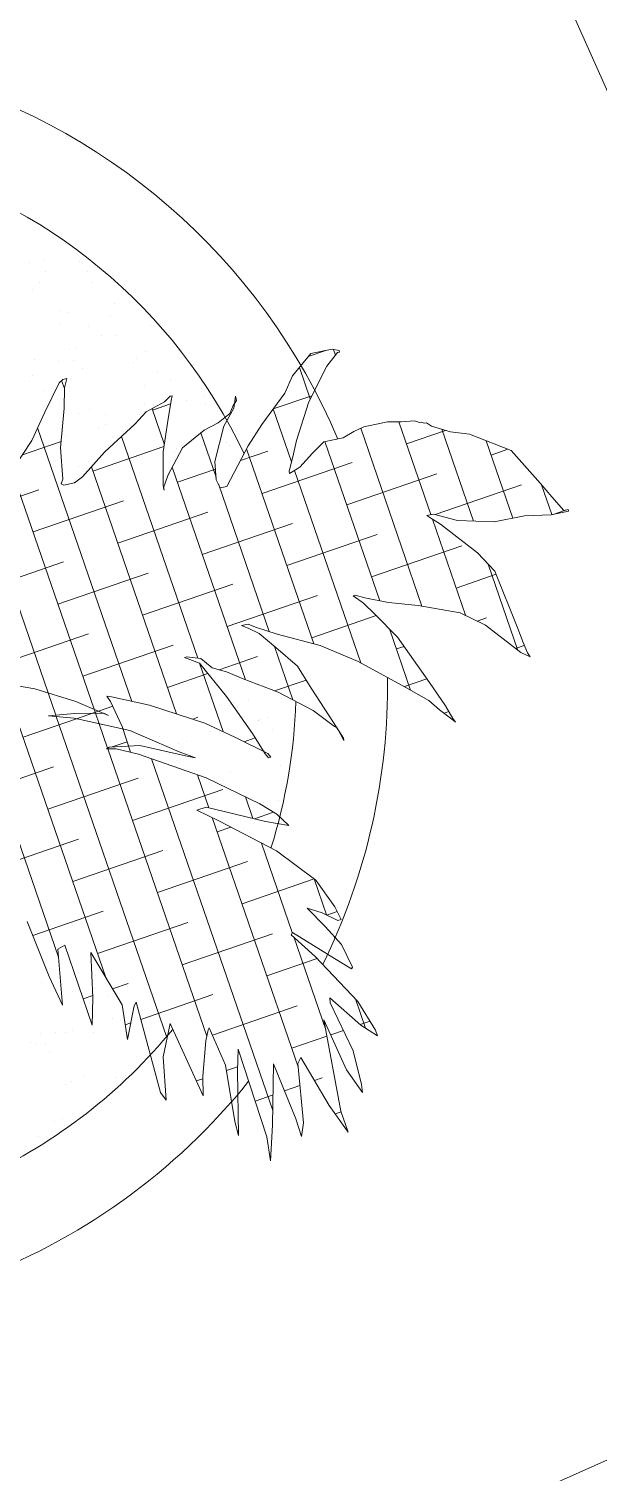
# Model space of a CAD drawing. Header units: inches. Extents: x -422522 to 22891, y -2973 to 414515.
# Drawn here: x 7713.18 to 7727.19, y 10267.11 to 10302.66 of the extents above; entities that cross this region are included whole.
import ezdxf

# ---------------------------------------------------------------- set-up
doc = ezdxf.new("R2010")
doc.units = ezdxf.units.IN
doc.header["$MEASUREMENT"] = 0
doc.layers.add('ARREDAMENTO', color=8, linetype='Continuous', lineweight=18)

msp = doc.modelspace()

# ---------------------------------------------------------------- linework, layer by layer
at = {"layer": 'ARREDAMENTO'}
for p, q in [((7717.898, 10322.508), (7741.414, 10269.69)), ((7714.614, 10296.989), (7714.614, 10296.989)), ((7713.185, 10296.918), (7713.185, 10296.918)), ((7713.559, 10296.961), (7713.559, 10296.961)), ((7713.583, 10296.684), (7713.583, 10296.684)), ((7714.433, 10296.936), (7714.433, 10296.936)), ((7714.633, 10296.68), (7714.633, 10296.68)), ((7713.446, 10296.422), (7713.446, 10296.422)), ((7714.731, 10296.403), (7714.731, 10296.403)), ((7713.267, 10296.246), (7713.267, 10296.246)), ((7715.661, 10295.931), (7715.661, 10295.931)), ((7713.943, 10295.735), (7713.943, 10295.735)), ((7714.126, 10295.678), (7714.126, 10295.678)), ((7715.178, 10295.587), (7715.178, 10295.587)), ((7715.287, 10295.888), (7715.287, 10295.888)), ((7713.956, 10295.399), (7713.956, 10295.399)), ((7714.64, 10295.338), (7714.64, 10295.338)), ((7716.175, 10295.352), (7716.175, 10295.352)), ((7714.969, 10295.12), (7714.969, 10295.12)), ((7715.325, 10295.1), (7715.325, 10295.1)), ((7713.321, 10294.507), (7713.321, 10294.507)), ((7714.172, 10294.759), (7714.172, 10294.759)), ((7714.29, 10294.505), (7714.29, 10294.505)), ((7714.352, 10294.812), (7714.352, 10294.812)), ((7715.827, 10294.552), (7715.827, 10294.552)), ((7716.045, 10294.705), (7716.045, 10294.705)), ((7716.935, 10294.702), (7716.935, 10294.702)), ((7720.117, 10294.663), (7719.668, 10294.115)), ((7720.058, 10294.59), (7720.488, 10294.738)), ((7720.642, 10294.77), (7720.117, 10294.663)), ((7720.514, 10294.352), (7720.779, 10294.689)), ((7720.815, 10294.74), (7720.642, 10294.77)), ((7720.728, 10294.624), (7720.68, 10294.763)), ((7720.779, 10294.689), (7720.823, 10294.698)), ((7720.823, 10294.698), (7720.815, 10294.74)), ((7713.916, 10294.463), (7713.916, 10294.463)), ((7714.501, 10294.306), (7714.501, 10294.306)), ((7715.748, 10294.444), (7715.748, 10294.444)), ((7716.341, 10294.212), (7716.341, 10294.212)), ((7720.105, 10293.548), (7719.838, 10294.323)), ((7720.07, 10293.479), (7720.514, 10294.352)), ((7713.204, 10293.975), (7713.204, 10293.975)), ((7713.278, 10294.119), (7713.278, 10294.119)), ((7713.923, 10293.945), (7713.569, 10293.221)), ((7714.012, 10294.028), (7713.923, 10293.945)), ((7714.054, 10293.806), (7713.986, 10294.004)), ((7714.114, 10294.049), (7714.012, 10294.028)), ((7714.05, 10293.319), (7714.054, 10293.82)), ((7714.054, 10293.82), (7714.114, 10294.049)), ((7716.035, 10293.869), (7716.035, 10293.869)), ((7716.67, 10293.994), (7716.67, 10293.994)), ((7719.668, 10294.115), (7719.482, 10293.686)), ((7713.533, 10293.757), (7713.533, 10293.757)), ((7716.018, 10293.433), (7716.018, 10293.433)), ((7716.521, 10293.474), (7716.071, 10293.23)), ((7716.226, 10293.271), (7716.668, 10293.423)), ((7716.258, 10293.421), (7716.258, 10293.421)), ((7716.392, 10293.475), (7716.392, 10293.475)), ((7716.66, 10293.611), (7716.521, 10293.474)), ((7716.606, 10293.056), (7716.682, 10293.507)), ((7716.704, 10293.62), (7716.66, 10293.611)), ((7716.682, 10293.507), (7716.704, 10293.62)), ((7717.066, 10293.517), (7717.066, 10293.517)), ((7717.48, 10293.609), (7717.48, 10293.609)), ((7717.529, 10293.426), (7717.529, 10293.426)), ((7718.289, 10293.508), (7718.209, 10293.383)), ((7718.221, 10293.32), (7718.268, 10293.612)), ((7718.268, 10293.612), (7718.289, 10293.508)), ((7719.482, 10293.686), (7718.91, 10292.917)), ((7719.195, 10293.3), (7720.145, 10293.627)), ((7719.764, 10292.525), (7720.07, 10293.479)), ((7713.569, 10293.221), (7713.256, 10292.526)), ((7713.96, 10292.344), (7714.05, 10293.319)), ((7714.391, 10293.188), (7714.391, 10293.188)), ((7714.674, 10293.28), (7714.674, 10293.28)), ((7715.071, 10293.163), (7715.071, 10293.163)), ((7716.071, 10293.23), (7715.797, 10292.935)), ((7715.913, 10293.175), (7715.913, 10293.175)), ((7716.512, 10292.439), (7716.213, 10293.307)), ((7718.126, 10293.192), (7717.84, 10292.96)), ((7717.978, 10292.879), (7718.221, 10293.32)), ((7718.209, 10293.383), (7718.126, 10293.192)), ((7719.646, 10291.995), (7719.196, 10293.301)), ((7715.715, 10286.097), (7713.395, 10292.835)), ((7714.905, 10292.848), (7714.905, 10292.848)), ((7715.797, 10292.935), (7715.044, 10292.238)), ((7715.063, 10292.923), (7715.063, 10292.923)), ((7716.483, 10292.248), (7716.606, 10293.056)), ((7717.497, 10292.781), (7716.963, 10292.346)), ((7717.787, 10291.623), (7717.412, 10292.712)), ((7717.84, 10292.96), (7717.497, 10292.781)), ((7717.76, 10292.009), (7717.978, 10292.879)), ((7718.91, 10292.917), (7718.577, 10292.392)), ((7721.175, 10292.747), (7720.919, 10292.587)), ((7721.424, 10292.863), (7721.175, 10292.747)), ((7722.856, 10288.444), (7721.347, 10292.827)), ((7722.007, 10292.982), (7721.424, 10292.863)), ((7722.34, 10292.985), (7722.007, 10292.982)), ((7723.073, 10290.699), (7722.286, 10292.984)), ((7722.669, 10293.008), (7722.34, 10292.985)), ((7722.473, 10292.441), (7723.433, 10292.771)), ((7722.798, 10292.969), (7722.669, 10293.008)), ((7722.842, 10292.978), (7722.798, 10292.969)), ((7722.909, 10292.948), (7722.842, 10292.978)), ((7722.967, 10292.96), (7722.909, 10292.948)), ((7722.967, 10292.96), (7722.909, 10292.948)), ((7722.909, 10292.948), (7722.967, 10292.96)), ((7723.09, 10292.876), (7722.967, 10292.96)), ((7723.559, 10292.733), (7723.09, 10292.876)), ((7724.123, 10290.535), (7723.344, 10292.799)), ((7724.026, 10292.676), (7723.559, 10292.733)), ((7713.256, 10292.526), (7712.792, 10291.823)), ((7713.019, 10292.166), (7713.974, 10292.496)), ((7714.09, 10292.635), (7714.09, 10292.635)), ((7714.755, 10291.771), (7716.502, 10292.372)), ((7715.234, 10292.631), (7715.234, 10292.631)), ((7717.335, 10287.163), (7715.456, 10292.62)), ((7718.05, 10292.466), (7718.05, 10292.466)), ((7718.12, 10292.403), (7718.12, 10292.403)), ((7718.577, 10292.392), (7718.414, 10292.076)), ((7719.68, 10292.117), (7719.764, 10292.525)), ((7720.439, 10292.489), (7720.161, 10292.215)), ((7720.919, 10292.587), (7720.439, 10292.489)), ((7721.818, 10288.574), (7720.468, 10292.495)), ((7725.048, 10292.275), (7724.026, 10292.676)), ((7725.091, 10290.61), (7724.435, 10292.515)), ((7714.012, 10291.571), (7713.96, 10292.344)), ((7715.044, 10292.238), (7714.501, 10291.627)), ((7714.648, 10292.007), (7714.648, 10292.007)), ((7716.484, 10291.423), (7716.483, 10292.248)), ((7716.963, 10292.346), (7716.602, 10291.664)), ((7716.776, 10292.25), (7716.776, 10292.25)), ((7716.803, 10292.328), (7716.803, 10292.328)), ((7717.791, 10291.558), (7717.76, 10292.009)), ((7718.414, 10292.076), (7718.052, 10291.394)), ((7718.388, 10292.028), (7719.058, 10292.259)), ((7720.196, 10287.513), (7718.54, 10292.321)), ((7719.584, 10291.771), (7719.68, 10292.117)), ((7720.161, 10292.215), (7719.852, 10291.869)), ((7724.556, 10292.164), (7724.968, 10292.306)), ((7725.774, 10291.466), (7725.048, 10292.275)), ((7714.788, 10285.903), (7712.762, 10291.788)), ((7714.393, 10291.882), (7714.393, 10291.882)), ((7716.815, 10285.789), (7714.72, 10291.874)), ((7716.602, 10291.664), (7716.534, 10291.476)), ((7716.607, 10291.722), (7716.607, 10291.722)), ((7718.513, 10286.628), (7716.709, 10291.867)), ((7716.838, 10291.494), (7717.774, 10291.816)), ((7717.835, 10291.645), (7717.835, 10291.645)), ((7718.92, 10291.218), (7721.141, 10291.982)), ((7719.596, 10291.708), (7719.584, 10291.771)), ((7719.744, 10291.804), (7719.596, 10291.708)), ((7721.351, 10287.044), (7719.718, 10291.787)), ((7719.852, 10291.869), (7719.744, 10291.804)), ((7721.003, 10290.941), (7723.224, 10291.706)), ((7711.202, 10290.547), (7713.422, 10291.312)), ((7713.975, 10291.455), (7714.012, 10291.571)), ((7714.041, 10291.425), (7713.975, 10291.455)), ((7714.303, 10291.479), (7714.041, 10291.425)), ((7714.501, 10291.627), (7714.303, 10291.479)), ((7716.51, 10291.297), (7716.484, 10291.423)), ((7716.534, 10291.476), (7716.497, 10291.36)), ((7716.497, 10291.36), (7716.51, 10291.297)), ((7717.892, 10291.361), (7717.791, 10291.558)), ((7719.097, 10287.819), (7717.846, 10291.452)), ((7718.052, 10291.394), (7717.892, 10291.361)), ((7723.184, 10290.699), (7725.306, 10291.429)), ((7726.055, 10291.132), (7725.774, 10291.466)), ((7726.055, 10290.697), (7725.801, 10291.434)), ((7713.284, 10290.271), (7715.505, 10291.035)), ((7726.35, 10290.801), (7726.055, 10291.132)), ((7713.656, 10286.305), (7712.067, 10290.92)), ((7715.367, 10289.994), (7717.588, 10290.759)), ((7722.976, 10290.679), (7723.137, 10290.712)), ((7723.047, 10290.628), (7722.976, 10290.679)), ((7723.308, 10290.464), (7723.047, 10290.628)), ((7723.928, 10288.217), (7723.112, 10290.588)), ((7723.137, 10290.712), (7723.731, 10290.55)), ((7724.633, 10290.516), (7725.376, 10290.667)), ((7725.376, 10290.667), (7726.038, 10290.693)), ((7726.038, 10290.693), (7726.46, 10290.78)), ((7726.081, 10290.702), (7726.39, 10290.809)), ((7726.452, 10290.821), (7726.35, 10290.801)), ((7726.46, 10290.78), (7726.452, 10290.821)), ((7717.449, 10289.717), (7719.67, 10290.482)), ((7724.226, 10289.759), (7723.308, 10290.464)), ((7723.731, 10290.55), (7724.633, 10290.516)), ((7719.532, 10289.441), (7721.753, 10290.206)), ((7721.614, 10289.164), (7723.835, 10289.929)), ((7711.813, 10288.771), (7714.034, 10289.535)), ((7724.652, 10289.302), (7724.226, 10289.759)), ((7713.896, 10288.494), (7716.117, 10289.259)), ((7723.697, 10288.888), (7724.682, 10289.227)), ((7725.219, 10287.354), (7724.487, 10289.48)), ((7725.212, 10287.894), (7724.652, 10289.302)), ((7715.979, 10288.217), (7718.199, 10288.982)), ((7718.061, 10287.941), (7720.282, 10288.705)), ((7721.164, 10288.701), (7721.208, 10288.71)), ((7721.415, 10288.513), (7721.164, 10288.701)), ((7721.208, 10288.71), (7721.448, 10288.65)), ((7721.697, 10288.244), (7721.415, 10288.513)), ((7721.448, 10288.65), (7722.034, 10288.53)), ((7722.034, 10288.53), (7722.761, 10288.461)), ((7722.761, 10288.461), (7723.799, 10288.281)), ((7720.144, 10287.664), (7721.73, 10288.211)), ((7722.252, 10287.683), (7721.697, 10288.244)), ((7723.799, 10288.281), (7724.423, 10287.973)), ((7724.218, 10288.074), (7724.447, 10288.152)), ((7712.425, 10286.994), (7714.646, 10287.759)), ((7718.416, 10287.967), (7718.577, 10288)), ((7718.598, 10287.896), (7718.416, 10287.967)), ((7718.577, 10288), (7718.758, 10287.928)), ((7718.85, 10287.773), (7718.598, 10287.896)), ((7718.758, 10287.928), (7719.294, 10287.755)), ((7719.256, 10287.421), (7718.85, 10287.773)), ((7719.294, 10287.755), (7720.353, 10287.47)), ((7722.574, 10286.377), (7722.056, 10287.881)), ((7724.423, 10287.973), (7725.287, 10287.301)), ((7725.343, 10287.551), (7725.212, 10287.894)), ((7714.508, 10286.717), (7716.729, 10287.482)), ((7719.678, 10286.132), (7719.224, 10287.448)), ((7719.789, 10286.964), (7719.256, 10287.421)), ((7720.353, 10287.47), (7721.265, 10287.091)), ((7722.226, 10287.388), (7722.414, 10287.452)), ((7723.041, 10286.561), (7722.252, 10287.683)), ((7725.156, 10287.403), (7725.375, 10287.478)), ((7725.456, 10287.292), (7725.343, 10287.551)), ((7717.014, 10287.182), (7717.072, 10287.194)), ((7717.377, 10287.038), (7717.014, 10287.182)), ((7717.072, 10287.194), (7717.414, 10287.154)), ((7718.045, 10286.217), (7717.377, 10287.038)), ((7717.959, 10285.353), (7717.379, 10287.035)), ((7717.414, 10287.154), (7717.688, 10286.927)), ((7717.86, 10286.878), (7718.811, 10287.205)), ((7721.265, 10287.091), (7722.459, 10286.442)), ((7725.287, 10287.301), (7725.521, 10287.196)), ((7725.521, 10287.196), (7725.456, 10287.292)), ((7713.909, 10279.797), (7711.535, 10286.694)), ((7711.596, 10286.705), (7713.324, 10286.408)), ((7716.59, 10286.441), (7717.585, 10286.783)), ((7717.688, 10286.927), (7718.042, 10286.826)), ((7718.042, 10286.826), (7718.457, 10286.649)), ((7720.126, 10286.424), (7719.789, 10286.964)), ((7715.075, 10279.298), (7712.583, 10286.535)), ((7713.324, 10286.408), (7714.334, 10286.097)), ((7718.32, 10286.645), (7718.32, 10286.645)), ((7718.457, 10286.649), (7719.313, 10286.323)), ((7719.228, 10286.355), (7720.003, 10286.622)), ((7719.313, 10286.323), (7720.179, 10285.869)), ((7720.678, 10285.579), (7720.126, 10286.424)), ((7722.423, 10286.462), (7722.976, 10286.652)), ((7722.459, 10286.442), (7723.024, 10286.123)), ((7723.431, 10285.988), (7723.041, 10286.561)), ((7713.844, 10285.76), (7713.656, 10286.305)), ((7714.334, 10286.097), (7715.138, 10285.754)), ((7714.896, 10285.857), (7715.243, 10285.977)), ((7715.188, 10286.092), (7715.1, 10286.227)), ((7715.1, 10286.227), (7715.21, 10286.206)), ((7715.48, 10285.478), (7715.188, 10286.092)), ((7715.21, 10286.206), (7716.146, 10286.005)), ((7716.146, 10286.005), (7717.51, 10285.565)), ((7718.686, 10285.304), (7718.045, 10286.217)), ((7718.212, 10286.066), (7718.212, 10286.066)), ((7718.326, 10285.957), (7718.326, 10285.957)), ((7718.585, 10286.109), (7718.585, 10286.109)), ((7723.024, 10286.123), (7723.284, 10285.893)), ((7723.616, 10285.678), (7723.431, 10285.988)), ((7713.037, 10285.217), (7714.356, 10285.671)), ((7714.306, 10285.796), (7713.664, 10285.745)), ((7713.664, 10285.745), (7714.298, 10285.684)), ((7713.855, 10285.727), (7713.844, 10285.76)), ((7716.571, 10277.84), (7713.855, 10285.727)), ((7714.298, 10285.684), (7715.667, 10285.38)), ((7715.024, 10285.81), (7714.306, 10285.796)), ((7714.356, 10285.671), (7714.743, 10285.805)), ((7714.743, 10285.805), (7714.896, 10285.857)), ((7714.821, 10285.806), (7714.788, 10285.903)), ((7714.91, 10285.548), (7714.821, 10285.806)), ((7715.138, 10285.754), (7715.024, 10285.81)), ((7717.212, 10285.661), (7717.34, 10285.705)), ((7718.83, 10285.622), (7718.83, 10285.622)), ((7718.84, 10285.616), (7718.84, 10285.616)), ((7718.873, 10285.655), (7718.873, 10285.655)), ((7719.053, 10285.708), (7719.053, 10285.708)), ((7720.179, 10285.869), (7720.699, 10285.475)), ((7723.284, 10285.893), (7723.624, 10285.636)), ((7723.4, 10285.805), (7723.516, 10285.845)), ((7723.681, 10285.582), (7723.616, 10285.678)), ((7723.624, 10285.636), (7723.681, 10285.582)), ((7715.118, 10284.946), (7714.91, 10285.548)), ((7715.68, 10284.846), (7715.48, 10285.478)), ((7715.667, 10285.38), (7716.881, 10284.855)), ((7715.703, 10285.379), (7715.703, 10285.379)), ((7717.51, 10285.565), (7718.249, 10285.215)), ((7717.643, 10285.364), (7717.643, 10285.364)), ((7719, 10284.803), (7718.686, 10285.304)), ((7719.169, 10285.399), (7719.169, 10285.399)), ((7720.923, 10285.194), (7720.678, 10285.579)), ((7720.699, 10285.475), (7720.766, 10285.445)), ((7720.766, 10285.445), (7720.936, 10285.132)), ((7715.158, 10284.967), (7715.093, 10284.933)), ((7715.093, 10284.933), (7715.331, 10284.933)), ((7717.56, 10277.853), (7715.122, 10284.933)), ((7715.914, 10285.012), (7715.158, 10284.967)), ((7715.205, 10284.97), (7715.598, 10285.105)), ((7715.331, 10284.933), (7715.881, 10284.797)), ((7717.111, 10284.743), (7715.914, 10285.012)), ((7716.395, 10285.227), (7716.395, 10285.227)), ((7716.869, 10285.061), (7716.869, 10285.061)), ((7717.049, 10285.115), (7717.049, 10285.115)), ((7718.249, 10285.215), (7719.058, 10284.815)), ((7718.476, 10285.103), (7718.752, 10285.198)), ((7720.936, 10285.132), (7720.923, 10285.194)), ((7715.881, 10284.797), (7717.542, 10284.218)), ((7716.019, 10284.81), (7716.019, 10284.81)), ((7719.184, 10276.023), (7716.201, 10284.685)), ((7716.841, 10284.641), (7716.841, 10284.641)), ((7716.881, 10284.855), (7717.283, 10284.708)), ((7716.89, 10284.593), (7716.89, 10284.593)), ((7717.283, 10284.708), (7717.111, 10284.743)), ((7717.215, 10284.683), (7717.215, 10284.683)), ((7718.97, 10284.883), (7718.97, 10284.883)), ((7719.08, 10284.71), (7719, 10284.803)), ((7719.058, 10284.815), (7719.138, 10284.722)), ((7719.138, 10284.722), (7719.08, 10284.71)), ((7719.375, 10284.529), (7719.375, 10284.529)), ((7711.566, 10283.717), (7713.787, 10284.482)), ((7713.649, 10283.44), (7715.87, 10284.205)), ((7717.612, 10283.473), (7717.33, 10284.292)), ((7717.542, 10284.218), (7718.863, 10283.573)), ((7718.153, 10284.342), (7718.153, 10284.342)), ((7715.731, 10283.164), (7717.952, 10283.929)), ((7717.543, 10283.49), (7717.318, 10283.418)), ((7719.007, 10283.139), (7717.543, 10283.49)), ((7718.695, 10283.214), (7718.512, 10283.745)), ((7718.863, 10283.573), (7719.284, 10283.319)), ((7718.943, 10283.611), (7718.943, 10283.611)), ((7719.317, 10283.654), (7719.317, 10283.654)), ((7717.318, 10283.418), (7717.854, 10283.156)), ((7719.807, 10277.1), (7717.694, 10283.234)), ((7717.854, 10283.156), (7719.271, 10282.416)), ((7718.735, 10283.205), (7719.205, 10283.366)), ((7719.577, 10283.044), (7719.007, 10283.139)), ((7719.284, 10283.319), (7719.577, 10283.044)), ((7717.814, 10282.887), (7718.148, 10283.002)), ((7712.178, 10281.94), (7714.399, 10282.705)), ((7714.26, 10281.664), (7716.481, 10282.429)), ((7719.663, 10280.402), (7718.904, 10282.607)), ((7719.271, 10282.416), (7720.245, 10281.692)), ((7716.343, 10281.387), (7718.564, 10282.152)), ((7718.426, 10281.111), (7720.204, 10281.723)), ((7720.507, 10280.837), (7720.201, 10281.725)), ((7720.245, 10281.692), (7720.708, 10281.037)), ((7720.399, 10280.889), (7720.028, 10281.004)), ((7720.028, 10281.004), (7720.473, 10280.556)), ((7720.708, 10281.037), (7720.866, 10280.728)), ((7713.683, 10279.319), (7713.137, 10280.677)), ((7713.276, 10280.331), (7715.01, 10280.928)), ((7714.872, 10279.887), (7717.093, 10280.652)), ((7720.782, 10280.703), (7720.399, 10280.889)), ((7720.511, 10280.835), (7720.766, 10280.923)), ((7720.866, 10280.728), (7720.782, 10280.703)), ((7716.955, 10279.611), (7719.176, 10280.375)), ((7719.665, 10280.404), (7719.639, 10280.351)), ((7719.639, 10280.351), (7720.23, 10279.814)), ((7720.704, 10279.765), (7719.665, 10280.404)), ((7720.488, 10278.007), (7719.7, 10280.295)), ((7720.473, 10280.556), (7720.873, 10280.112)), ((7720.708, 10280.254), (7720.685, 10280.321)), ((7713.425, 10279.945), (7713.425, 10279.945)), ((7714.061, 10280.094), (7713.894, 10279.994)), ((7713.894, 10279.994), (7714.004, 10278.617)), ((7714.737, 10278.127), (7714.061, 10280.094)), ((7714.707, 10279.912), (7714.756, 10278.796)), ((7715.478, 10278.626), (7714.707, 10279.912)), ((7720.873, 10280.112), (7721.144, 10279.55)), ((7719.037, 10279.334), (7720.28, 10279.762)), ((7720.23, 10279.814), (7721.279, 10278.707)), ((7721.125, 10279.51), (7720.704, 10279.765)), ((7714.004, 10278.617), (7713.683, 10279.319)), ((7714.284, 10279.377), (7714.284, 10279.377)), ((7714.831, 10279.334), (7714.831, 10279.334)), ((7721.144, 10279.55), (7721.125, 10279.51)), ((7713.487, 10279.181), (7713.487, 10279.181)), ((7714.256, 10278.959), (7714.256, 10278.959)), ((7714.516, 10278.771), (7714.753, 10278.852)), ((7714.798, 10279.037), (7714.798, 10279.037)), ((7715.241, 10279.021), (7715.622, 10279.152)), ((7715.933, 10278.265), (7717.705, 10278.875)), ((7714.756, 10278.796), (7714.737, 10278.127)), ((7715.127, 10278.819), (7715.127, 10278.819)), ((7715.606, 10277.77), (7715.478, 10278.626)), ((7715.773, 10278.598), (7715.606, 10277.77)), ((7715.818, 10278.691), (7715.773, 10278.598)), ((7716.416, 10276.465), (7715.818, 10278.691)), ((7717.699, 10277.88), (7719.787, 10278.599)), ((7721.351, 10278.126), (7720.587, 10278.797)), ((7720.587, 10278.797), (7720.599, 10278.675)), ((7720.599, 10278.675), (7721.16, 10277.492)), ((7721.466, 10278.052), (7721.219, 10278.771)), ((7721.279, 10278.707), (7721.715, 10277.998)), ((7715.233, 10278.279), (7715.233, 10278.279)), ((7715.552, 10278.134), (7715.689, 10278.181)), ((7716.654, 10278.168), (7716.487, 10277.34)), ((7717.466, 10276.383), (7716.654, 10278.168)), ((7721.002, 10277.023), (7720.442, 10278.256)), ((7720.442, 10278.256), (7720.859, 10276.001)), ((7721.337, 10278.139), (7721.578, 10278.221)), ((7713.461, 10277.909), (7713.461, 10277.909)), ((7713.834, 10277.951), (7713.834, 10277.951)), ((7714.08, 10277.937), (7714.08, 10277.937)), ((7714.26, 10277.991), (7714.26, 10277.991)), ((7714.766, 10277.937), (7714.766, 10277.937)), ((7717.595, 10278.007), (7717.535, 10277.738)), ((7717.621, 10278.06), (7717.595, 10278.007)), ((7718.023, 10277.136), (7717.621, 10278.06)), ((7719.649, 10277.557), (7720.516, 10277.856)), ((7720.609, 10277.888), (7720.921, 10277.995)), ((7721.765, 10277.858), (7721.351, 10278.126)), ((7721.715, 10277.998), (7721.765, 10277.858)), ((7713.23, 10277.686), (7713.23, 10277.686)), ((7713.362, 10277.674), (7713.362, 10277.674)), ((7713.578, 10277.679), (7713.578, 10277.679)), ((7713.691, 10277.456), (7713.691, 10277.456)), ((7717.535, 10277.738), (7717.464, 10276.864)), ((7718.334, 10277.531), (7718.311, 10276.996)), ((7719.034, 10275.37), (7718.334, 10277.531)), ((7721.16, 10277.492), (7721.371, 10276.661)), ((7716.487, 10277.34), (7716.562, 10276.278)), ((7718.249, 10275.753), (7718.023, 10277.136)), ((7718.045, 10277.005), (7718.315, 10277.098)), ((7719.203, 10277.173), (7719.178, 10275.664)), ((7719.749, 10275.815), (7719.203, 10277.173)), ((7719.87, 10277.327), (7719.799, 10277.18)), ((7719.799, 10277.18), (7719.941, 10275.721)), ((7720.572, 10276.141), (7719.87, 10277.327)), ((7714.218, 10276.726), (7714.218, 10276.726)), ((7714.55, 10276.887), (7714.55, 10276.887)), ((7715.311, 10276.844), (7715.311, 10276.844)), ((7715.563, 10276.879), (7715.563, 10276.879)), ((7717.3, 10276.748), (7717.464, 10276.805)), ((7717.464, 10276.864), (7717.466, 10276.383)), ((7718.311, 10276.996), (7718.343, 10275.409)), ((7720.208, 10276.756), (7720.399, 10276.822)), ((7721.395, 10276.468), (7721.002, 10277.023)), ((7714.088, 10276.656), (7714.088, 10276.656)), ((7715.064, 10276.547), (7715.064, 10276.547)), ((7716.562, 10276.278), (7716.416, 10276.465)), ((7718.748, 10276.253), (7719.19, 10276.406)), ((7719.472, 10276.503), (7719.852, 10276.634)), ((7721.371, 10276.661), (7721.395, 10276.468)), ((7721.035, 10275.486), (7720.572, 10276.141)), ((7720.859, 10276.001), (7721.035, 10275.486)), ((7713.818, 10275.761), (7713.818, 10275.761)), ((7713.999, 10275.814), (7713.999, 10275.814)), ((7718.343, 10275.409), (7718.249, 10275.753)), ((7719.178, 10275.664), (7719.126, 10274.779)), ((7719.893, 10275.381), (7719.749, 10275.815)), ((7719.941, 10275.721), (7719.893, 10275.381)), ((7720.716, 10275.937), (7720.864, 10275.988)), ((7713.411, 10275.375), (7713.411, 10275.375)), ((7719.126, 10274.779), (7719.034, 10275.37)), ((7743.246, 10274.461), (7690.427, 10250.945))]:
    msp.add_line(p, q, dxfattribs=at)
for radius, start, end in [(15.613, 22.8552, 127.8107), (13.358, 25.2693, 75.428), (15.613, 333.8734, 0.7041), (13.358, 342.5291, 358.2827), (13.358, 295.0179, 320.6173), (15.613, 289.9081, 321.3462)]:
    msp.add_arc((7706.397, 10286.495), radius, start, end, dxfattribs=at)

doc.saveas('drawing.dxf')
